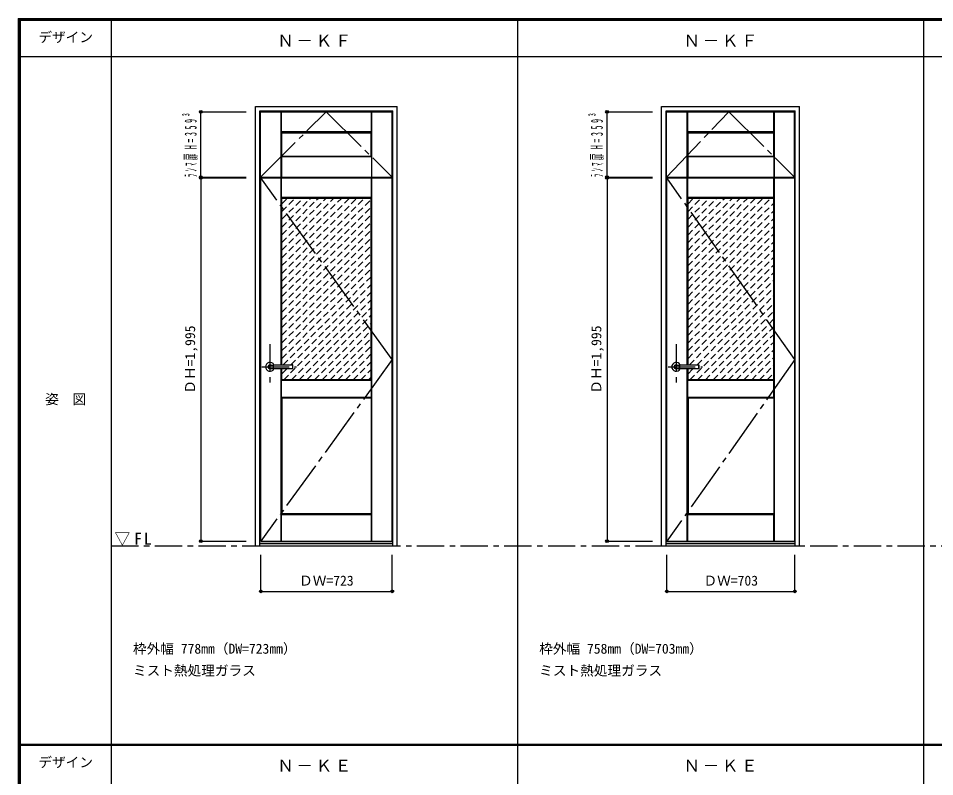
# Model space of a CAD drawing. Units: millimetres, scale not verified. Extents: x -6000 to 5700, y -4307 to 4175.
# Drawn here: x -6000 to -966, y 12 to 4175 of the extents above; entities that cross this region are included whole.
import ezdxf
from ezdxf.enums import TextEntityAlignment as Align

# ---------------------------------------------------------------- set-up
doc = ezdxf.new("R2010")
doc.units = ezdxf.units.MM
doc.header["$LTSCALE"] = 30
doc.header["$PDMODE"] = 32
doc.header["$PDSIZE"] = 15
for name, pattern in [('CHAIN1', [8, 5, -1, 1, -1]), ('CHAIN2', [12, 9, -1, 1, -1]), ('DASHED1', [1.8, 1.2, -0.6])]:
    doc.linetypes.add(name, pattern=pattern)
for name, color, linetype in [('0-1_通り芯', 4, 'CHAIN1'), ('0-2_扉', 3, 'Continuous'), ('0-3_仕上げ', 7, 'Continuous'), ('0-4_枠', 3, 'Continuous'), ('0-5_レバー', 3, 'Continuous'), ('0-7', 7, 'CHAIN2'), ('0-A_文字', 7, 'Continuous'), ('0-B_寸法', 4, 'Continuous'), ('0-C_ハッチ', 4, 'DASHED1'), ('F-1_枠', 6, 'Continuous'), ('F-A_文字', 7, 'Continuous')]:
    doc.layers.add(name, color=color, linetype=linetype)
doc.styles.add('ＭＳ ゴシック', font='')
doc.styles.get('ＭＳ ゴシック').set_extended_font_data('MS Gothic')

msp = doc.modelspace()

# ---------------------------------------------------------------- linework, layer by layer
at = {"layer": '0-1_通り芯'}
for p, q in [((-4617.4, 2385.75), (-4617.4, 2175.75)), ((-2385.8, 2385.75), (-2385.8, 2175.75)), ((-4662.4, 2261.75), (-4472.4, 2261.75)), ((-2430.8, 2261.75), (-2240.8, 2261.75))]:
    msp.add_line(p, q, dxfattribs=at)
at = {"layer": '0-1_通り芯', "color": 7}
msp.add_line((-5490, 1279.25), (3436.4, 1279.25), dxfattribs=at)
at = {"layer": '0-2_扉'}
for p, q in [((-4669.9, 3303.25), (-4669.9, 3662.25)), ((-4669.9, 3662.25), (-3946.9, 3662.25)), ((-2438.3, 3303.25), (-2438.3, 3662.25)), ((-2438.3, 3662.25), (-1735.3, 3662.25)), ((-2436.8, 1304.25), (-2436.8, 3299.25)), ((-2436.8, 3299.25), (-1733.8, 3299.25))]:
    msp.add_line(p, q, dxfattribs=at)
for points in [[(-4669.9, 3303.25), (-3946.9, 3303.25), (-3946.9, 3662.25)], [(-2438.3, 3303.25), (-1735.3, 3303.25), (-1735.3, 3662.25)], [(-4668.4, 1304.25), (-4668.4, 3299.25), (-3945.4, 3299.25)], [(-4668.4, 1304.25), (-3945.4, 1304.25), (-3945.4, 3299.25)], [(-2436.8, 1304.25), (-1733.8, 1304.25), (-1733.8, 3299.25)]]:
    msp.add_lwpolyline(points, dxfattribs=at)
at = {"layer": '0-3_仕上げ'}
for p, q in [((-4556.4, 3303.25), (-4556.4, 3662.25)), ((-4554.9, 3549.75), (-4554.9, 3662.25)), ((-4553.4, 3551.25), (-4553.4, 3662.25)), ((-4060.4, 3551.25), (-4060.4, 3662.25)), ((-4058.9, 3549.75), (-4058.9, 3662.25)), ((-4057.4, 3303.25), (-4057.4, 3662.25)), ((-2324.8, 3303.25), (-2324.8, 3662.25)), ((-2323.3, 3549.75), (-2323.3, 3662.25)), ((-2321.8, 3551.25), (-2321.8, 3662.25)), ((-1848.8, 3551.25), (-1848.8, 3662.25)), ((-1847.3, 3549.75), (-1847.3, 3662.25)), ((-1845.8, 3303.25), (-1845.8, 3662.25)), ((-4060.4, 3551.25), (-4553.4, 3551.25)), ((-1848.8, 3551.25), (-2321.8, 3551.25)), ((-4554.9, 3415.75), (-4554.9, 3303.25)), ((-4553.4, 3414.25), (-4553.4, 3303.25)), ((-4060.4, 3414.25), (-4553.4, 3414.25)), ((-4060.4, 3414.25), (-4060.4, 3303.25)), ((-4058.9, 3415.75), (-4058.9, 3303.25)), ((-2323.3, 3415.75), (-2323.3, 3303.25)), ((-2321.8, 3414.25), (-2321.8, 3303.25)), ((-1848.8, 3414.25), (-2321.8, 3414.25)), ((-1848.8, 3414.25), (-1848.8, 3303.25)), ((-1847.3, 3415.75), (-1847.3, 3303.25)), ((-4556.4, 2273.25), (-4556.4, 3299.25)), ((-4553.4, 3190.75), (-4553.4, 3299.25)), ((-4060.4, 3190.75), (-4060.4, 3299.25)), ((-4057.4, 1304.25), (-4057.4, 3299.25)), ((-2324.8, 2273.25), (-2324.8, 3299.25)), ((-2321.8, 3190.75), (-2321.8, 3299.25)), ((-1848.8, 3190.75), (-1848.8, 3299.25)), ((-1847.3, 3189.25), (-1847.3, 3299.25)), ((-1845.8, 1304.25), (-1845.8, 3299.25)), ((-4552.4, 3186.75), (-4554.9, 3189.25)), ((-4060.4, 3190.75), (-4553.4, 3190.75)), ((-4058.9, 3189.25), (-4061.4, 3186.75)), ((-2320.8, 3186.75), (-2323.3, 3189.25)), ((-1848.8, 3190.75), (-2321.8, 3190.75)), ((-1847.3, 3189.25), (-1849.8, 3186.75)), ((-1848.8, 3190.75), (-1847.3, 3189.25)), ((-4556.4, 1304.25), (-4556.4, 2250.25)), ((-2324.8, 1304.25), (-2324.8, 2250.25)), ((-4554.9, 2093.75), (-4554.9, 2188.75)), ((-4553.4, 2095.25), (-4553.4, 2187.25)), ((-4060.4, 2187.25), (-4553.4, 2187.25)), ((-4061.4, 2191.25), (-4058.9, 2188.75)), ((-4060.4, 2187.25), (-4058.9, 2188.75)), ((-4060.4, 2095.25), (-4060.4, 2187.25)), ((-4058.9, 2093.75), (-4058.9, 2188.75)), ((-2321.8, 2187.25), (-2323.3, 2188.75)), ((-2321.8, 2095.25), (-2321.8, 2187.25)), ((-1848.8, 2187.25), (-2321.8, 2187.25)), ((-1849.8, 2191.25), (-1847.3, 2188.75)), ((-1848.8, 2187.25), (-1847.3, 2188.75)), ((-1848.8, 2095.25), (-1848.8, 2187.25)), ((-1847.3, 2093.75), (-1847.3, 2188.75)), ((-4553.4, 2095.25), (-4554.9, 2093.75)), ((-4552.4, 2091.25), (-4554.9, 2093.75)), ((-4553.4, 2095.25), (-4060.4, 2095.25)), ((-4058.9, 2093.75), (-4061.4, 2091.25)), ((-4060.4, 2095.25), (-4058.9, 2093.75)), ((-2321.8, 2095.25), (-2323.3, 2093.75)), ((-2321.8, 2095.25), (-1848.8, 2095.25)), ((-4554.9, 1304.25), (-4554.9, 1451.75)), ((-4553.4, 1304.25), (-4553.4, 1450.25)), ((-4060.4, 1450.25), (-4553.4, 1450.25)), ((-4061.4, 1454.25), (-4058.9, 1451.75)), ((-4060.4, 1450.25), (-4058.9, 1451.75)), ((-4060.4, 1304.25), (-4060.4, 1450.25)), ((-4058.9, 1304.25), (-4058.9, 1451.75)), ((-2323.3, 1304.25), (-2323.3, 1451.75)), ((-2321.8, 1304.25), (-2321.8, 1450.25)), ((-1848.8, 1450.25), (-2321.8, 1450.25)), ((-1849.8, 1454.25), (-1847.3, 1451.75)), ((-1848.8, 1450.25), (-1847.3, 1451.75)), ((-1848.8, 1304.25), (-1848.8, 1450.25)), ((-1847.3, 1304.25), (-1847.3, 1451.75))]:
    msp.add_line(p, q, dxfattribs=at)
at = {"layer": '0-3_仕上げ', "color": 3}
for p, q in [((-4552.4, 3418.25), (-4552.4, 3547.25)), ((-4552.4, 3547.25), (-4061.4, 3547.25)), ((-4061.4, 3418.25), (-4061.4, 3547.25)), ((-2320.8, 3418.25), (-2320.8, 3547.25)), ((-2320.8, 3547.25), (-1849.8, 3547.25)), ((-1849.8, 3418.25), (-1849.8, 3547.25)), ((-4552.4, 3418.25), (-4061.4, 3418.25)), ((-2320.8, 3418.25), (-1849.8, 3418.25)), ((-4552.4, 2273.25), (-4552.4, 3186.75)), ((-4061.4, 3186.75), (-4552.4, 3186.75)), ((-4061.4, 2191.25), (-4061.4, 3186.75)), ((-2320.8, 2273.25), (-2320.8, 3186.75)), ((-1849.8, 3186.75), (-2320.8, 3186.75)), ((-1849.8, 2191.25), (-1849.8, 3186.75)), ((-4552.4, 2191.25), (-4552.4, 2250.25)), ((-2320.8, 2191.25), (-2320.8, 2250.25)), ((-4061.4, 2191.25), (-4552.4, 2191.25)), ((-1849.8, 2191.25), (-2320.8, 2191.25)), ((-4552.4, 2091.25), (-4552.4, 1454.25)), ((-4552.4, 2091.25), (-4061.4, 2091.25)), ((-4061.4, 2091.25), (-4061.4, 1454.25)), ((-2320.8, 2091.25), (-2320.8, 1454.25)), ((-2320.8, 2091.25), (-1849.8, 2091.25)), ((-1849.8, 2091.25), (-1849.8, 1454.25)), ((-4061.4, 1454.25), (-4552.4, 1454.25)), ((-1849.8, 1454.25), (-2320.8, 1454.25))]:
    msp.add_line(p, q, dxfattribs=at)
at = {"layer": '0-3_仕上げ'}
for points in [[(-4553.4, 3551.25), (-4554.9, 3549.75), (-4552.4, 3547.25)], [(-4060.4, 3551.25), (-4058.9, 3549.75), (-4061.4, 3547.25)], [(-2321.8, 3551.25), (-2323.3, 3549.75), (-2320.8, 3547.25)], [(-1848.8, 3551.25), (-1847.3, 3549.75), (-1849.8, 3547.25)], [(-4553.4, 3414.25), (-4554.9, 3415.75), (-4552.4, 3418.25)], [(-4060.4, 3414.25), (-4058.9, 3415.75), (-4061.4, 3418.25)], [(-2321.8, 3414.25), (-2323.3, 3415.75), (-2320.8, 3418.25)], [(-1848.8, 3414.25), (-1847.3, 3415.75), (-1849.8, 3418.25)], [(-4553.4, 3190.75), (-4554.9, 3189.25), (-4554.9, 3299.25)], [(-4060.4, 3190.75), (-4058.9, 3189.25), (-4058.9, 3299.25)], [(-2321.8, 3190.75), (-2323.3, 3189.25), (-2323.3, 3299.25)], [(-4553.4, 2187.25), (-4554.9, 2188.75), (-4552.4, 2191.25)], [(-2320.8, 2091.25), (-2323.3, 2093.75), (-2323.3, 2188.75), (-2320.8, 2191.25)], [(-1848.8, 2095.25), (-1847.3, 2093.75), (-1849.8, 2091.25)], [(-4553.4, 1450.25), (-4554.9, 1451.75), (-4552.4, 1454.25)], [(-2321.8, 1450.25), (-2323.3, 1451.75), (-2320.8, 1454.25)]]:
    msp.add_lwpolyline(points, dxfattribs=at)
at = {"layer": '0-4_枠'}
for p, q in [((-3919.4, 1279.25), (-3919.4, 3691.25)), ((-2465.8, 1279.25), (-2465.8, 3691.25)), ((-2465.8, 3691.25), (-1707.8, 3691.25)), ((-1707.8, 1279.25), (-1707.8, 3691.25)), ((-3943.4, 1279.25), (-3943.4, 3667.25)), ((-2441.8, 1279.25), (-2441.8, 3667.25)), ((-2441.8, 3667.25), (-1731.8, 3667.25)), ((-1731.8, 1279.25), (-1731.8, 3667.25)), ((-4697.4, 1279.25), (-3919.4, 1279.25)), ((-4673.4, 1294.25), (-3943.4, 1294.25)), ((-4673.4, 1291.25), (-3943.4, 1291.25)), ((-2465.8, 1279.25), (-1707.8, 1279.25)), ((-2441.8, 1294.25), (-1731.8, 1294.25)), ((-2441.8, 1291.25), (-1731.8, 1291.25))]:
    msp.add_line(p, q, dxfattribs=at)
for points in [[(-4697.4, 1279.25), (-4697.4, 3691.25), (-3919.4, 3691.25)], [(-4673.4, 1279.25), (-4673.4, 3667.25), (-3943.4, 3667.25)]]:
    msp.add_lwpolyline(points, dxfattribs=at)
at = {"layer": '0-5_レバー'}
for p, q in [((-4617.4, 2271.25), (-4598.4, 2271.25)), ((-4598.4, 2272.25), (-4597.4, 2273.25)), ((-4598.4, 2251.25), (-4598.4, 2272.25)), ((-4597.4, 2273.25), (-4493.4, 2273.25)), ((-4492.4, 2272.25), (-4493.4, 2273.25)), ((-4492.4, 2251.25), (-4492.4, 2272.25)), ((-2385.8, 2271.25), (-2366.8, 2271.25)), ((-2366.8, 2272.25), (-2365.8, 2273.25)), ((-2366.8, 2251.25), (-2366.8, 2272.25)), ((-2365.8, 2273.25), (-2261.8, 2273.25)), ((-2260.8, 2272.25), (-2261.8, 2273.25)), ((-2260.8, 2251.25), (-2260.8, 2272.25)), ((-4617.4, 2252.25), (-4598.4, 2252.25)), ((-4598.4, 2251.25), (-4597.4, 2250.25)), ((-4493.4, 2250.25), (-4597.4, 2250.25)), ((-4492.4, 2251.25), (-4493.4, 2250.25)), ((-2385.8, 2252.25), (-2366.8, 2252.25)), ((-2366.8, 2251.25), (-2365.8, 2250.25)), ((-2261.8, 2250.25), (-2365.8, 2250.25)), ((-2260.8, 2251.25), (-2261.8, 2250.25))]:
    msp.add_line(p, q, dxfattribs=at)
at = {"layer": '0-5_レバー', "color": 4}
for p, q in [((-4597.4, 2250.25), (-4597.4, 2273.25)), ((-4493.4, 2273.25), (-4493.4, 2250.25)), ((-2365.8, 2250.25), (-2365.8, 2273.25)), ((-2261.8, 2273.25), (-2261.8, 2250.25))]:
    msp.add_line(p, q, dxfattribs=at)
for centre, radius, start, end in [((-4617.4, 2261.75), 24.55, 27.93255, 332.06745), ((-4617.4, 2261.75), 11, 59.72736, 300.27264), ((-2385.8, 2261.75), 24.55, 27.93255, 332.06745), ((-2385.8, 2261.75), 11, 59.72736, 300.27264)]:
    msp.add_arc(centre, radius, start, end, dxfattribs=at)
at = {"layer": '0-5_レバー'}
for centre in [(-4617.4, 2261.75), (-2385.8, 2261.75)]:
    msp.add_arc(centre, 9.5, 90, 270, dxfattribs=at)
at = {"layer": '0-7'}
for p, q in [((-3945.4, 2301.75), (-4668.4, 3299.25)), ((-1733.8, 2301.75), (-2436.8, 3299.25)), ((-3945.4, 2301.75), (-4668.4, 1304.25)), ((-1733.8, 2301.75), (-2436.8, 1304.25))]:
    msp.add_line(p, q, dxfattribs=at)
for points in [[(-4669.9, 3303.25), (-4308.4, 3662.25), (-3946.9, 3303.25)], [(-2438.3, 3303.25), (-2096.8, 3662.25), (-1735.3, 3303.25)]]:
    msp.add_lwpolyline(points, dxfattribs=at)
at = {"layer": '0-B_寸法'}
for p, q in [((-4997.4, 3303.25), (-4997.4, 3662.25)), ((-4997.4, 3662.25), (-4747.4, 3662.25)), ((-2765.8, 3303.25), (-2765.8, 3662.25)), ((-2765.8, 3662.25), (-2515.8, 3662.25)), ((-4997.4, 3303.25), (-4747.4, 3303.25)), ((-4997.4, 3299.25), (-4747.4, 3299.25)), ((-4997.4, 3299.25), (-4997.4, 1304.25)), ((-2765.8, 3303.25), (-2515.8, 3303.25)), ((-2765.8, 3299.25), (-2515.8, 3299.25)), ((-2765.8, 3299.25), (-2765.8, 1304.25)), ((-4997.4, 1304.25), (-4747.4, 1304.25)), ((-2765.8, 1304.25), (-2515.8, 1304.25)), ((-4668.4, 1029.25), (-4668.4, 1229.25)), ((-3945.4, 1029.25), (-3945.4, 1229.25)), ((-2436.8, 1029.25), (-2436.8, 1229.25)), ((-1733.8, 1029.25), (-1733.8, 1229.25)), ((-4668.4, 1029.25), (-3945.4, 1029.25)), ((-2436.8, 1029.25), (-1733.8, 1029.25))]:
    msp.add_line(p, q, dxfattribs=at)
at = {"layer": '0-B_寸法', "color": 7}
for p in [(-4997.4, 3662.25), (-2765.8, 3662.25), (-4997.4, 3303.25), (-4997.4, 3299.25), (-2765.8, 3303.25), (-2765.8, 3299.25), (-4997.4, 1304.25), (-2765.8, 1304.25), (-4668.4, 1029.25), (-3945.4, 1029.25), (-2436.8, 1029.25), (-1733.8, 1029.25)]:
    msp.add_point(p, dxfattribs=at)
at = {"layer": '0-C_ハッチ'}
for p, q in [((-4552.4, 3114.31), (-4479.96, 3186.75)), ((-4552.4, 2732.47), (-4098.12, 3186.75)), ((-4552.4, 2774.9), (-4140.55, 3186.75)), ((-4552.4, 2817.32), (-4182.97, 3186.75)), ((-4552.4, 2859.75), (-4225.4, 3186.75)), ((-4552.4, 2902.18), (-4267.83, 3186.75)), ((-4552.4, 2944.6), (-4310.25, 3186.75)), ((-4552.4, 2987.03), (-4352.68, 3186.75)), ((-4552.4, 3029.46), (-4395.11, 3186.75)), ((-4552.4, 3071.88), (-4437.53, 3186.75)), ((-4552.4, 3156.74), (-4522.39, 3186.75)), ((-4552.4, 2690.04), (-4061.4, 3181.04)), ((-2320.8, 3114.31), (-2248.36, 3186.75)), ((-2320.8, 2732.47), (-1866.52, 3186.75)), ((-2320.8, 2774.9), (-1908.95, 3186.75)), ((-2320.8, 2817.32), (-1951.37, 3186.75)), ((-2320.8, 2859.75), (-1993.8, 3186.75)), ((-2320.8, 2902.18), (-2036.23, 3186.75)), ((-2320.8, 2944.6), (-2078.65, 3186.75)), ((-2320.8, 2987.03), (-2121.08, 3186.75)), ((-2320.8, 3029.46), (-2163.51, 3186.75)), ((-2320.8, 3071.88), (-2205.93, 3186.75)), ((-2320.8, 3156.74), (-2290.79, 3186.75)), ((-4552.4, 2647.62), (-4061.4, 3138.62)), ((-2320.8, 2690.04), (-1849.8, 3161.04)), ((-4552.4, 2605.19), (-4061.4, 3096.19)), ((-2320.8, 2647.62), (-1849.8, 3118.62)), ((-2320.8, 2605.19), (-1849.8, 3076.19)), ((-4552.4, 2562.77), (-4061.4, 3053.77)), ((-2320.8, 2562.77), (-1849.8, 3033.77)), ((-4552.4, 2520.34), (-4061.4, 3011.34)), ((-2320.8, 2520.34), (-1849.8, 2991.34)), ((-4552.4, 2477.91), (-4061.4, 2968.91)), ((-4552.4, 2435.49), (-4061.4, 2926.49)), ((-2320.8, 2477.91), (-1849.8, 2948.91)), ((-4552.4, 2393.06), (-4061.4, 2884.06)), ((-2320.8, 2435.49), (-1849.8, 2906.49)), ((-4552.4, 2350.63), (-4061.4, 2841.63)), ((-2320.8, 2393.06), (-1849.8, 2864.06)), ((-2320.8, 2350.63), (-1849.8, 2821.63)), ((-4552.4, 2308.21), (-4061.4, 2799.21)), ((-2320.8, 2308.21), (-1849.8, 2779.21)), ((-4544.93, 2273.25), (-4061.4, 2756.78)), ((-2313.33, 2273.25), (-1849.8, 2736.78)), ((-4542.08, 2191.25), (-4061.4, 2671.93)), ((-4502.5, 2273.25), (-4061.4, 2714.35)), ((-2270.9, 2273.25), (-1849.8, 2694.35)), ((-4499.65, 2191.25), (-4061.4, 2629.5)), ((-2310.48, 2191.25), (-1849.8, 2651.93)), ((-4457.23, 2191.25), (-4061.4, 2587.07)), ((-2268.05, 2191.25), (-1849.8, 2609.5)), ((-4414.8, 2191.25), (-4061.4, 2544.65)), ((-2225.63, 2191.25), (-1849.8, 2567.07)), ((-2183.2, 2191.25), (-1849.8, 2524.65)), ((-4372.37, 2191.25), (-4061.4, 2502.22)), ((-2140.77, 2191.25), (-1849.8, 2482.22)), ((-4329.95, 2191.25), (-4061.4, 2459.8)), ((-4287.52, 2191.25), (-4061.4, 2417.37)), ((-2098.35, 2191.25), (-1849.8, 2439.8)), ((-4245.09, 2191.25), (-4061.4, 2374.94)), ((-2055.92, 2191.25), (-1849.8, 2397.37)), ((-4202.67, 2191.25), (-4061.4, 2332.52)), ((-2013.49, 2191.25), (-1849.8, 2354.94)), ((-4160.24, 2191.25), (-4061.4, 2290.09)), ((-1971.07, 2191.25), (-1849.8, 2312.52)), ((-1928.64, 2191.25), (-1849.8, 2270.09)), ((-4552.4, 2223.35), (-4525.5, 2250.25)), ((-4117.81, 2191.25), (-4061.4, 2247.66)), ((-2320.8, 2223.35), (-2293.9, 2250.25)), ((-1886.21, 2191.25), (-1849.8, 2227.66)), ((-4075.39, 2191.25), (-4061.4, 2205.24))]:
    msp.add_line(p, q, dxfattribs=at)
at = {"layer": 'F-1_枠'}
for p, q in [((-6000, 4175), (5700, 4175)), ((-6000, 4175), (-6000, -4205)), ((-6000, 4170), (5700, 4170)), ((-6000, 4165), (5700, 4165)), ((-5995, 4175), (-5995, -4205)), ((-5990, 4175), (-5990, -4205)), ((-5490, 4175), (-5490, -3790)), ((-3258.4, 4175), (-3258.4, -3790)), ((-1026.8, 4175), (-1026.8, -3790)), ((-6000, 3965), (5700, 3965)), ((-6000, 190.5), (5700, 190.5)), ((-6000, 187.5), (5700, 187.5)), ((-6000, 184.5), (5700, 184.5))]:
    msp.add_line(p, q, dxfattribs=at)

# ---------------------------------------------------------------- texts
at = {"layer": '0-A_文字', "style": 'ＭＳ ゴシック'}
for s, p in [('枠外幅 778mm（DW=723mm）', (-5370, 670.5)), ('枠外幅 758mm（DW=703mm）', (-3138.4, 670.5)), ('ミスト熱処理ガラス', (-5370, 550.5)), ('ミスト熱処理ガラス', (-3138.4, 550.5))]:
    msp.add_text(s, height=54.99, dxfattribs=at).set_placement(p, align=Align.BOTTOM_LEFT)
at = {"layer": '0-A_文字', "char_height": 65.98, "attachment_point": 7, "style": 'ＭＳ ゴシック'}
for s, insert in [('\\T1.17;Ｎ－ＫＦ', (-4576.7, 4020)), ('\\T1.17;Ｎ－ＫＦ', (-2345.1, 4020)), ('\\T1.26;\\W0.95;▽FL', (-5471.25, 1279.25)), ('\\T1.17;Ｎ－ＫＥ', (-4576.7, 39.5)), ('\\T1.17;Ｎ－ＫＥ', (-2345.1, 39.5))]:
    msp.add_mtext(s, dxfattribs=dict(at, insert=insert))
at = {"layer": '0-B_寸法', "color": 7, "style": 'ＭＳ ゴシック'}
for p in [(-5012.4, 2114.25), (-2780.8, 2114.25)]:
    msp.add_text('ＤＨ=1,995', height=54.99, rotation=90, dxfattribs=at).set_placement(p, align=Align.BOTTOM_LEFT)
for s, p in [('ＤＷ=723', (-4457.4, 1044.25)), ('ＤＷ=703', (-2235.8, 1044.25))]:
    msp.add_text(s, height=54.99, dxfattribs=at).set_placement(p, align=Align.BOTTOM_LEFT)
at = {"layer": '0-B_寸法', "color": 7, "char_height": 65.98, "attachment_point": 7, "rotation": 90, "style": 'ＭＳ ゴシック'}
for insert in [(-5012.4, 3302.75), (-2780.8, 3302.75)]:
    msp.add_mtext('\\T1.67;\\W0.4;ﾗﾝﾏ扉H=359³', dxfattribs=dict(at, insert=insert))
at = {"layer": 'F-A_文字', "style": 'ＭＳ ゴシック'}
for s, p in [('デザイン', (-5890, 4027.5)), ('姿\u3000図', (-5852.5, 2040.25)), ('デザイン', (-5890, 47))]:
    msp.add_text(s, height=54.99, dxfattribs=at).set_placement(p, align=Align.BOTTOM_LEFT)

doc.saveas('drawing.dxf')
